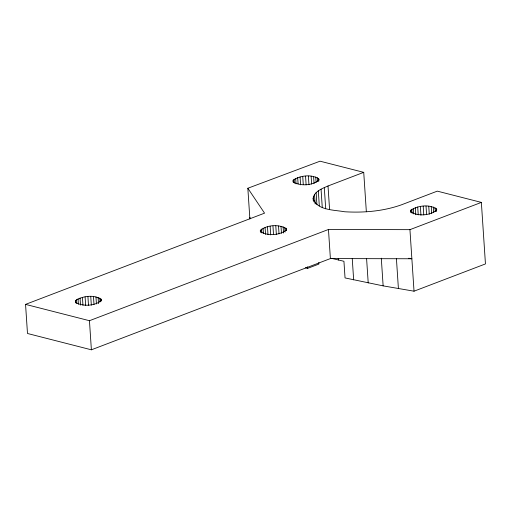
<?xml version="1.0" encoding="UTF-8"?>
<svg xmlns="http://www.w3.org/2000/svg" width="511" height="511" viewBox="0 0 511 511"><rect width="100%" height="100%" fill="white"/><g stroke="black" fill="none" stroke-linecap="round" stroke-linejoin="round"><path stroke-width="0.77" d="M286.486 228.998L286.422 229.912C279.741 235.443 267.905 236.139 260.476 231.726L260.227 230.838C265.816 224.706 280.009 223.869 286.486 228.998L286.588 230.576M313.224 200.472C312.112 192.225 321.956 188.642 328.017 185.978L363.73 172.348L366.349 211.79M75.558 300.551L75.436 302.359C82.871 306.772 94.707 306.076 101.382 300.538L101.446 299.631C94.535 294.31 82.61 295.856 75.558 300.551L75.717 302.908M293.199 180.121L293.071 181.929C300.506 186.349 312.342 185.646 319.024 180.115L319.088 179.201C312.17 173.887 300.251 175.426 293.199 180.121L293.352 182.491M410.831 210.174L410.71 211.982C418.145 216.396 429.981 215.699 436.662 210.168L436.72 209.255C429.808 203.934 417.883 205.479 410.831 210.174L410.991 212.538M408.749 258.247L411.872 258.764L330.393 258.579L91.386 349.811L27.485 333.485L25.55 304.384L264.557 213.157L247.841 188.252L320.046 161.189L363.73 172.348M25.55 304.384L89.451 320.71L328.458 229.477L409.937 229.663L481.362 202.401L485.45 263.925L414.025 291.193L383.135 285.873L345.04 277.927L343.935 261.293L331.582 258.355M305.374 267.726L307.635 268.371L318.909 264.066L318.8 262.482M481.362 202.401L437.295 191.14L401.582 204.77C383.41 211.247 363.775 212.921 344.606 211.758C334.481 209.855 316.322 210.481 313.064 198.108M249.777 217.354L250.658 218.663M436.17 208.399L436.381 211.554M435.033 207.638L435.295 211.58M433.36 207.006L433.73 212.525M431.233 206.527L431.706 213.63M428.748 206.233L429.272 214.122M426.027 206.137L426.551 214.026M423.191 206.24L423.766 214.914M420.374 206.533L420.949 215.208M417.711 207.006L418.234 214.895M415.322 207.645L415.788 214.741M413.316 208.405L413.686 213.93M411.802 209.267L412.064 213.208M409.937 229.663L414.025 291.193M396.415 258.56L398.414 288.619M381.295 258.189L383.135 285.873M366.585 258.445L368.214 282.966M352.239 258.534L353.657 279.894M338.276 258.445L338.378 260.029M328.017 185.978L329.589 209.644M328.458 229.477L330.393 258.579M324.293 187.537L325.711 208.833M321.049 189.185L322.256 207.325M318.532 178.345L318.743 181.501M318.321 190.903L319.318 205.895M317.395 177.585L317.657 181.533M315.721 176.953L316.092 182.472M316.137 192.679L316.922 204.515M313.594 176.48L314.067 183.577M314.521 194.487L315.146 203.953M313.492 196.301L313.856 201.819M311.116 176.186L311.64 184.075M308.389 176.084L308.963 184.765M305.552 176.186L306.127 184.861M302.736 176.48L303.259 184.369M307.526 266.787L307.635 268.371M300.072 176.959L300.596 184.848M297.683 177.592L298.105 183.903M295.684 178.358L296.048 183.877M294.164 179.214L294.425 183.155M285.936 228.142L286.09 230.506M284.793 227.382L285.106 232.103M283.126 226.75L283.541 233.042M280.999 226.277L281.465 233.355M278.514 225.983L279.038 233.846M275.787 225.881L276.362 234.536M272.951 225.983L273.526 234.632M270.134 226.277L270.709 234.932M267.47 226.756L267.994 234.619M265.081 227.389L265.554 234.466M263.082 228.155L263.446 233.661M261.562 229.011L261.824 232.939M260.597 229.918L260.751 232.281M247.841 188.252L249.879 218.938M100.897 298.775L101.05 301.132M99.76 298.009L100.022 301.944M98.086 297.376L98.502 303.668M95.959 296.904L96.426 303.981M93.475 296.61L93.998 304.473M90.754 296.514L91.328 305.163M87.918 296.61L88.486 305.265M89.451 320.71L91.386 349.811M85.101 296.91L85.676 305.559M82.431 297.383L82.954 305.252M80.042 298.022L80.514 305.099M78.042 298.782L78.413 304.288M76.522 299.638L76.784 303.572"/></g></svg>
